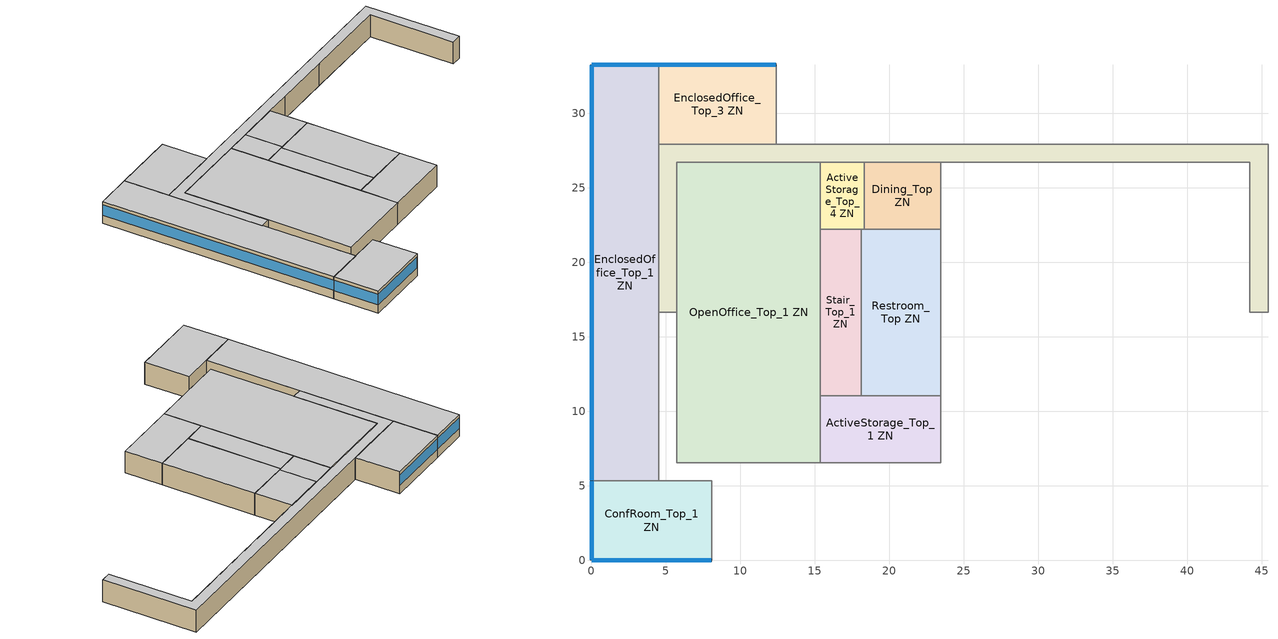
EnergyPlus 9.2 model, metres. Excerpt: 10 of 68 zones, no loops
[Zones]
ActiveStorage_Top_1 ZN
 floor to MidFloor_Plenum ZN (Typical Interior Floor): 23.43,11.04 23.43,6.56 15.35,6.56 15.35,11.04 z7.92
 wall to Restroom_Top ZN (Typical Interior Wall): 23.43,11.04 18.1,11.04 z7.92:10.67
 wall to OpenOffice_Top_1 ZN (Typical Interior Wall): 15.35,11.04 15.35,6.56 z7.92:10.67
 wall to Corridor_Top_1 ZN (Typical Interior Wall): 15.35,6.56 23.43,6.56 z7.92:10.67
 wall to Lobby_Top ZN (Typical Interior Wall): 23.43,6.56 23.43,11.04 z7.92:10.67
 wall to Stair_Top_1 ZN (Typical Interior Wall): 18.1,11.04 15.35,11.04 z7.92:10.67
 ceiling to TopFloor_Plenum ZN (Typical Interior Ceiling): 23.43,6.56 23.43,11.04 15.35,11.04 15.35,6.56 z10.67
ActiveStorage_Top_4 ZN
 floor to MidFloor_Plenum ZN (Typical Interior Floor): 18.31,26.71 18.31,22.23 15.35,22.23 15.35,26.71 z7.92
 wall to Dining_Top ZN (Typical Interior Wall): 18.31,22.23 18.31,26.71 z7.92:10.67
 wall to Restroom_Top ZN (Typical Interior Wall): 18.1,22.23 18.31,22.23 z7.92:10.67
 wall to OpenOffice_Top_1 ZN (Typical Interior Wall): 15.35,26.71 15.35,22.23 z7.92:10.67
 wall to Corridor_Top_2 ZN (Typical Interior Wall): 18.31,26.71 15.35,26.71 z7.92:10.67
 wall to Stair_Top_1 ZN (Typical Interior Wall): 15.35,22.23 18.1,22.23 z7.92:10.67
 ceiling to TopFloor_Plenum ZN (Typical Interior Ceiling): 18.31,22.23 18.31,26.71 15.35,26.71 15.35,22.23 z10.67
ConfRoom_Top_1 ZN
 floor to MidFloor_Plenum ZN (Typical Interior Floor): 8.07,5.34 8.07,0 0,0 0,5.34 z7.92
 wall outside (Typical Insulated Steel Framed Exterior Wall R-18.18): 0,5.34 0,0 8.07,0 z7.92:10.67
 wall to Corridor_Top_1 ZN (Typical Interior Wall): 8.07,5.34 4.5,5.34 z7.92:10.67
 wall to OpenOffice_Top_4 ZN (Typical Interior Wall): 8.07,0 8.07,5.34 z7.92:10.67
 wall to EnclosedOffice_Top_1 ZN (Typical Interior Wall): 4.5,5.34 0,5.34 z7.92:10.67
 window (U 0.48 SHGC 0.40 Dbl Ref-D Clr 6mm/13mm): 0.03,0 8.04,0 z8.95:10.26; 0,5.32 0,0.03 z8.95:10.27
 ceiling to TopFloor_Plenum ZN (Typical Interior Ceiling): 8.07,0 8.07,5.34 0,5.34 0,0 z10.67
Corridor_Top_2 ZN
 floor to MidFloor_Plenum ZN (Typical Interior Floor): 45.41,27.93 45.41,16.64 44.19,16.64 44.19,26.71 5.72,26.71 5.72,16.64 4.5,16.64 4.5,27.93 z7.92
 wall to EnclosedOffice_Top_1 ZN (Typical Interior Wall): 4.5,27.93 4.5,16.64 z7.92:10.67
 wall to Corridor_Top_1 ZN (Typical Interior Wall): 4.5,16.64 5.72,16.64 / 44.19,16.64 45.41,16.64 z7.92:10.67
 wall to EnclosedOffice_Top_3 ZN (Typical Interior Wall): 12.39,27.93 10.08,27.93 4.5,27.93 z7.92:10.67
 wall to EnclosedOffice_Top_2 ZN (Typical Interior Wall): 45.41,16.64 45.41,27.93 z7.92:10.67
 wall to Dining_Top ZN (Typical Interior Wall): 18.31,26.71 23.43,26.71 z7.92:10.67
 wall to OpenOffice_Top_2 ZN (Typical Interior Wall): 33.67,26.71 44.19,26.71 44.19,16.64 z7.92:10.67
 wall to OpenOffice_Top_1 ZN (Typical Interior Wall): 5.72,16.64 5.72,26.71 15.35,26.71 z7.92:10.67
 wall to Lobby_Top ZN (Typical Interior Wall): 23.43,26.71 26.48,26.71 z7.92:10.67
 wall to ActiveStorage_Top_3 ZN (Typical Interior Wall): 26.48,26.71 33.67,26.71 z7.92:10.67
 wall to OpenOffice_Top_3 ZN (Typical Interior Wall): 45.41,27.93 12.39,27.93 z7.92:10.67
 ceiling to TopFloor_Plenum ZN (Typical Interior Ceiling): 45.41,16.64 45.41,27.93 4.5,27.93 4.5,16.64 5.72,16.64 5.72,26.71 44.19,26.71 44.19,16.64 z10.67
Dining_Top ZN
 floor to MidFloor_Plenum ZN (Typical Interior Floor): 23.43,26.71 23.43,22.23 18.31,22.23 18.31,26.71 z7.92
 wall to Restroom_Top ZN (Typical Interior Wall): 18.31,22.23 23.43,22.23 z7.92:10.67
 wall to Lobby_Top ZN (Typical Interior Wall): 23.43,22.23 23.43,26.71 z7.92:10.67
 ceiling to TopFloor_Plenum ZN (Typical Interior Ceiling): 23.43,22.23 23.43,26.71 18.31,26.71 18.31,22.23 z10.67
EnclosedOffice_Top_1 ZN
 floor to MidFloor_Plenum ZN (Typical Interior Floor): 4.5,33.27 4.5,5.34 0,5.34 0,33.27 z7.92
 wall outside (Typical Insulated Steel Framed Exterior Wall R-18.18): 4.5,33.27 0,33.27 0,5.34 z7.92:10.67
 wall to EnclosedOffice_Top_3 ZN (Typical Interior Wall): 4.5,27.93 4.5,33.27 z7.92:10.67
 wall to Corridor_Top_1 ZN (Typical Interior Wall): 4.5,5.34 4.5,16.64 z7.92:10.67
 window (U 0.48 SHGC 0.40 Dbl Ref-D Clr 6mm/13mm): 4.48,33.27 0.03,33.27 z8.95:10.27; 0,33.25 0,5.37 z8.95:10.26
 ceiling to TopFloor_Plenum ZN (Typical Interior Ceiling): 4.5,5.34 4.5,33.27 0,33.27 0,5.34 z10.67
EnclosedOffice_Top_3 ZN
 floor to MidFloor_Plenum ZN (Typical Interior Floor): 12.39,33.27 12.39,27.93 4.5,27.93 4.5,33.27 z7.92
 wall outside (Typical Insulated Steel Framed Exterior Wall R-18.18): 12.39,33.27 4.5,33.27 z7.92:10.67
 wall to OpenOffice_Top_3 ZN (Typical Interior Wall): 12.39,27.93 12.39,33.27 z7.92:10.67
 window (U 0.48 SHGC 0.40 Dbl Ref-D Clr 6mm/13mm): 12.37,33.27 4.53,33.27 z8.95:10.26
 ceiling to TopFloor_Plenum ZN (Typical Interior Ceiling): 12.39,27.93 12.39,33.27 4.5,33.27 4.5,27.93 z10.67
OpenOffice_Top_1 ZN
 floor to MidFloor_Plenum ZN (Typical Interior Floor): 15.35,26.71 15.35,6.56 5.72,6.56 5.72,26.71 z7.92
 wall to Corridor_Top_1 ZN (Typical Interior Wall): 5.72,16.64 5.72,6.56 15.35,6.56 z7.92:10.67
 wall to Stair_Top_1 ZN (Typical Interior Wall): 15.35,11.04 15.35,22.23 z7.92:10.67
 ceiling to TopFloor_Plenum ZN (Typical Interior Ceiling): 15.35,6.56 15.35,26.71 5.72,26.71 5.72,6.56 z10.67
Restroom_Top ZN
 floor to MidFloor_Plenum ZN (Typical Interior Floor): 23.43,22.23 23.43,11.04 18.1,11.04 18.1,22.23 z7.92
 wall to Lobby_Top ZN (Typical Interior Wall): 23.43,11.04 23.43,22.23 z7.92:10.67
 wall to Stair_Top_1 ZN (Typical Interior Wall): 18.1,22.23 18.1,11.04 z7.92:10.67
 ceiling to TopFloor_Plenum ZN (Typical Interior Ceiling): 23.43,11.04 23.43,22.23 18.1,22.23 18.1,11.04 z10.67
Stair_Top_1 ZN
 floor to MidFloor_Plenum ZN (Typical Interior Floor): 18.1,22.23 18.1,11.04 15.35,11.04 15.35,22.23 z7.92
 ceiling to TopFloor_Plenum ZN (Typical Interior Ceiling): 18.1,11.04 18.1,22.23 15.35,22.23 15.35,11.04 z10.67
[Building]
-MediumOfficeDetailed-ASHRAE 169-2006-5A created: 2020-01-27 09:25:39 -0800: Terrain=City
[Site:Location]
Chicago Ohare Intl Ap_IL_USA: Latitude {deg}=41.98; Longitude {deg}=-87.92; Time Zone {hr}=-6; Elevation {m}=201
[SizingPeriod:DesignDay] Day of Month=21; Dry-Bulb Temperature Range Modifier Type=DefaultMultipliers; Humidity Condition Type=Wetbulb; Barometric Pressure {Pa}=98934; Rain Indicator=No; Snow Indicator=No; Daylight Saving Time Indicator=No
Name | Month | Day Type | Maximum Dry-Bulb Temperature {C} | Daily Dry-Bulb Temperature Range {deltaC} | Wetbulb or DewPoint at Maximum Dry-Bulb {C} | Wind Speed {m/s} | Wind Direction {deg} | Solar Model Indicator | ASHRAE Clear Sky Optical Depth for Beam Irradiance (taub) | ASHRAE Clear Sky Optical Depth for Diffuse Irradiance (taud) | Sky Clearness
Chicago Ohare Intl Ap Ann Clg .4% Condns DB=>MWB | 7 | SummerDesignDay | 33.3 | 10.5 | 23.7 | 5.2 | 230 | ASHRAETau | 0.455 | 2.05
Chicago Ohare Intl Ap Ann Htg 99.6% Condns DB | 1 | WinterDesignDay | -20 | 0 | -20 | 4.9 | 270 | ASHRAEClearSky |  |  | 0
[Site:GroundTemperature:BuildingSurface]
19.527, 19.502, 19.536, 19.598, 20.002, 21.64, 22.225, 22.375, 21.449, 20.121, 19.802, 19.633
[Site:WaterMainsTemperature]
Calculation Method=Correlation; Annual Average Outdoor Air Temperature {C}=9.925; Maximum Difference In Monthly Average Outdoor Air Temperatures {deltaC}=28.7
[Material] Thermal Absorptance=0.9; Solar Absorptance=0.7
Name | Roughness | Thickness {m} | Conductivity {W/m-K} | Density {kg/m3} | Specific Heat {J/kg-K} | Visible Absorptance
100mm Normalweight concrete floor | MediumSmooth | 0.1016 | 2.31 | 2322 | 832 | 0.7
25mm Stucco | Smooth | 0.0254 | 0.72 | 1856 | 840 | 0.7
5/8 in. Gypsum Board | MediumSmooth | 0.0159 | 0.16 | 800 | 1090 | 0.7
G01 13mm gypsum board | Smooth | 0.0127 | 0.16 | 800 | 1090 | 0.5
Std Wood 6inch | MediumSmooth | 0.15 | 0.12 | 540 | 1210 | 0.7
[Material:NoMass] Thermal Absorptance=0.9; Solar Absorptance=0.7
Name | Roughness | Thermal Resistance {m2-K/W} | Visible Absorptance
CP02 CARPET PAD | VeryRough | 0.21648 | 0.8
Typical Insulation R-16.0 | Smooth | 2.81828 | 0.7
[WindowMaterial:Glazing] Optical Data Type=SpectralAverage; Thickness {m}=0.006; Infrared Transmittance at Normal Incidence=0; Front Side Infrared Hemispherical Emissivity=0.84; Conductivity {W/m-K}=0.9; Dirt Correction Factor for Solar and Visible Transmittance=1; Solar Diffusing=No
Name | Solar Transmittance at Normal Incidence | Front Side Solar Reflectance at Normal Incidence | Back Side Solar Reflectance at Normal Incidence | Visible Transmittance at Normal Incidence | Front Side Visible Reflectance at Normal Incidence | Back Side Visible Reflectance at Normal Incidence | Back Side Infrared Hemispherical Emissivity
CLEAR 6MM | 0.775 | 0.071 | 0.071 | 0.881 | 0.08 | 0.08 | 0.84
REF D CLEAR 6MM | 0.429 | 0.308 | 0.379 | 0.334 | 0.453 | 0.505 | 0.82
[WindowMaterial:Gas]
AIR 13MM: Gas Type=Air; Thickness {m}=0.0127
[Construction]
InteriorFurnishings: Std Wood 6inch
Typical Insulated Steel Framed Exterior Wall R-18.18: 25mm Stucco, 5/8 in. Gypsum Board, Typical Insulation R-16.0, 5/8 in. Gypsum Board
Typical Interior Ceiling: CP02 CARPET PAD, 100mm Normalweight concrete floor
Typical Interior Floor: 100mm Normalweight concrete floor, CP02 CARPET PAD
Typical Interior Wall: G01 13mm gypsum board, G01 13mm gypsum board
U 0.48 SHGC 0.40 Dbl Ref-D Clr 6mm/13mm: REF D CLEAR 6MM, AIR 13MM, CLEAR 6MM
[Zone]
ActiveStorage_Top_1 ZN; ActiveStorage_Top_4 ZN; ConfRoom_Top_1 ZN; Corridor_Top_2 ZN; Dining_Top ZN; EnclosedOffice_Top_1 ZN; EnclosedOffice_Top_3 ZN; OpenOffice_Top_1 ZN; Restroom_Top ZN; Stair_Top_1 ZN
[InternalMass] Construction=InteriorFurnishings
Name | Zone or ZoneList | Surface Area {m2}
ActiveStorage_Top_1 Mass | ActiveStorage_Top_1 ZN | 72.3705
ActiveStorage_Top_4 Mass | ActiveStorage_Top_4 ZN | 26.4846
ConfRoom_Top_1 Mass | ConfRoom_Top_1 ZN | 86.211
Corridor_Top_2 Mass | Corridor_Top_2 ZN | 148.881
Dining_Top Mass | Dining_Top ZN | 45.8859
EnclosedOffice_Top_1 Mass | EnclosedOffice_Top_1 ZN | 251.597
EnclosedOffice_Top_3 Mass | EnclosedOffice_Top_3 ZN | 84.2524
OpenOffice_Top_1 Mass | OpenOffice_Top_1 ZN | 388.208
Restroom_Top Mass | Restroom_Top ZN | 119.412
Stair_Top_1 Mass | Stair_Top_1 ZN | 61.4118
[People] Number of People Schedule=OCC-SCHED; Number of People Calculation Method=People; Fraction Radiant=0.3
Name | Zone or ZoneList | Number of People | Activity Level Schedule
ConfRoom_Top_1 people | ConfRoom_Top_1 ZN | 8 | obFMU Activity Schedule 27
EnclosedOffice_Top_1 people | EnclosedOffice_Top_1 ZN | 10 | obFMU Activity Schedule 26
EnclosedOffice_Top_3 people | EnclosedOffice_Top_3 ZN | 3 | obFMU Activity Schedule 3
OpenOffice_Top_1 people | OpenOffice_Top_1 ZN | 15 | obFMU Activity Schedule 4
[Lights] Schedule=LIGHT-SCHED; Design Level Calculation Method=Watts/Area; Watts per Zone Floor Area {W/m2}=8.5; Fraction Radiant=0.7; Fraction Visible=0.2; Fraction Replaceable=1
Name | Zone or ZoneList
ConfRoom_Top_1 light | ConfRoom_Top_1 ZN
EnclosedOffice_Top_1 light | EnclosedOffice_Top_1 ZN
EnclosedOffice_Top_3 light | EnclosedOffice_Top_3 ZN
OpenOffice_Top_1 light | OpenOffice_Top_1 ZN
[ElectricEquipment] Schedule=EQUIP-SCHED; Design Level Calculation Method=Watts/Person; Watts per Person {W/person}=200
Name | Zone or ZoneList
ConfRoom_Top_1 electric equipment | ConfRoom_Top_1 ZN
EnclosedOffice_Top_1 electric equipment | EnclosedOffice_Top_1 ZN
EnclosedOffice_Top_3 electric equipment | EnclosedOffice_Top_3 ZN
OpenOffice_Top_1 electric equipment | OpenOffice_Top_1 ZN
[ZoneInfiltration:DesignFlowRate] Schedule=OfficeMedium INFIL_SCH_PNNL; Design Flow Rate Calculation Method=Flow/ExteriorArea; Flow per Exterior Surface Area {m3/s-m2}=0.000569573; Constant Term Coefficient=0; Temperature Term Coefficient=0; Velocity Term Coefficient=0.224; Velocity Squared Term Coefficient=0
Name | Zone or ZoneList
ConfRoom_Top_1 Infiltration | ConfRoom_Top_1 ZN
EnclosedOffice_Top_1 Infiltration | EnclosedOffice_Top_1 ZN
EnclosedOffice_Top_3 Infiltration | EnclosedOffice_Top_3 ZN
[Exterior:Lights] Control Option=AstronomicalClock
Name | Schedule | Design Level {W}
NonDimming Exterior Lights Def | OfficeMedium Exterior_lighting_schedule_a | 623.03
Occ Sensing Exterior Lights Def | OfficeMedium Exterior_lighting_schedule_b | 7476.45
[Schedule:Day:Interval]
OfficeMedium Exterior_lighting_schedule_a Default; OfficeMedium Exterior_lighting_schedule_a Summer Design Day; OfficeMedium Exterior_lighting_schedule_a Winter Design Day: No, 06:00, 0, 24:00, 1
OfficeMedium Exterior_lighting_schedule_b Default; OfficeMedium Exterior_lighting_schedule_b Summer Design Day; OfficeMedium Exterior_lighting_schedule_b Winter Design Day: No, 06:00, 0.7, 24:00, 1
OfficeMedium INFIL_SCH_PNNL Default: No, 24:00, 1
OfficeMedium INFIL_SCH_PNNL SmrDsn|Wkdy Day; OfficeMedium INFIL_SCH_PNNL Summer Design Day: No, 06:00, 1, 22:00, 0.25, 24:00, 1
OfficeMedium INFIL_SCH_PNNL Winter Design Day; OfficeMedium INFIL_SCH_PNNL WntrDsn|Sat Day: No, 06:00, 1, 18:00, 0.25, 24:00, 1
[Schedule:Week:Daily]
OfficeMedium Exterior_lighting_schedule_a Week Rule - Jan1-Dec31: OfficeMedium Exterior_lighting_schedule_a Default, OfficeMedium Exterior_lighting_schedule_a Default, OfficeMedium Exterior_lighting_schedule_a Default, OfficeMedium Exterior_lighting_schedule_a Default, OfficeMedium Exterior_lighting_schedule_a Default, OfficeMedium Exterior_lighting_schedule_a Default, OfficeMedium Exterior_lighting_schedule_a Default, OfficeMedium Exterior_lighting_schedule_a Default, OfficeMedium Exterior_lighting_schedule_a Summer Design Day, OfficeMedium Exterior_lighting_schedule_a Winter Design Day, OfficeMedium Exterior_lighting_schedule_a Default, OfficeMedium Exterior_lighting_schedule_a Default
OfficeMedium Exterior_lighting_schedule_b Week Rule - Jan1-Dec31: OfficeMedium Exterior_lighting_schedule_b Default, OfficeMedium Exterior_lighting_schedule_b Default, OfficeMedium Exterior_lighting_schedule_b Default, OfficeMedium Exterior_lighting_schedule_b Default, OfficeMedium Exterior_lighting_schedule_b Default, OfficeMedium Exterior_lighting_schedule_b Default, OfficeMedium Exterior_lighting_schedule_b Default, OfficeMedium Exterior_lighting_schedule_b Default, OfficeMedium Exterior_lighting_schedule_b Summer Design Day, OfficeMedium Exterior_lighting_schedule_b Winter Design Day, OfficeMedium Exterior_lighting_schedule_b Default, OfficeMedium Exterior_lighting_schedule_b Default
OfficeMedium INFIL_SCH_PNNL Week Rule - Jan1-Dec31: OfficeMedium INFIL_SCH_PNNL Default, OfficeMedium INFIL_SCH_PNNL SmrDsn|Wkdy Day, OfficeMedium INFIL_SCH_PNNL SmrDsn|Wkdy Day, OfficeMedium INFIL_SCH_PNNL SmrDsn|Wkdy Day, OfficeMedium INFIL_SCH_PNNL SmrDsn|Wkdy Day, OfficeMedium INFIL_SCH_PNNL SmrDsn|Wkdy Day, OfficeMedium INFIL_SCH_PNNL WntrDsn|Sat Day, OfficeMedium INFIL_SCH_PNNL Default, OfficeMedium INFIL_SCH_PNNL Summer Design Day, OfficeMedium INFIL_SCH_PNNL Winter Design Day, OfficeMedium INFIL_SCH_PNNL Default, OfficeMedium INFIL_SCH_PNNL Default
[Schedule:Year]
OfficeMedium Exterior_lighting_schedule_a: OfficeMedium Exterior_lighting_schedule_a Week Rule - Jan1-Dec31, 1, 1, 12, 31
OfficeMedium Exterior_lighting_schedule_b: OfficeMedium Exterior_lighting_schedule_b Week Rule - Jan1-Dec31, 1, 1, 12, 31
OfficeMedium INFIL_SCH_PNNL: OfficeMedium INFIL_SCH_PNNL Week Rule - Jan1-Dec31, 1, 1, 12, 31
[Schedule:Compact]
obFMU Activity Schedule 26; obFMU Activity Schedule 27; obFMU Activity Schedule 3; obFMU Activity Schedule 4: Through: 12/31, For: AllDays, Until: 24:00, 110.7
OCC-SCHED: Through: 12/31, For: SummerDesignDay, Until: 06:00, 0, Until: 22:00, 1, Until: 24:00, 0.05, For: Weekdays, Until: 06:00, 0, Until: 07:00, 0.1, Until: 08:00, 0.2, Until: 12:00, 0.95, Until: 13:00, 0.5, Until: 17:00, 0.95, Until: 18:00, 0.7, Until: 20:00, 0.4, Until: 22:00, 0.1, Until: 24:00, 0.05, For: Saturday, Until: 06:00, 0, Until: 08:00, 0.1, Until: 14:00, 0.5, Until: 17:00, 0.1, Until: 24:00, 0, For: AllOtherDays, Until: 24:00, 0
LIGHT-SCHED: Through: 12/31, For: Weekdays, Until: 05:00, 0.05, Until: 07:00, 0.1, Until: 08:00, 0.3, Until: 17:00, 0.9, Until: 18:00, 0.7, Until: 20:00, 0.5, Until: 22:00, 0.3, Until: 23:00, 0.1, Until: 24:00, 0.05, For: Saturday, Until: 06:00, 0.05, Until: 08:00, 0.1, Until: 14:00, 0.5, Until: 17:00, 0.15, Until: 24:00, 0.05, For: SummerDesignDay, Until: 24:00, 1, For: WinterDesignDay, Until: 24:00, 0, For: AllOtherDays, Until: 24:00, 0.05
EQUIP-SCHED: Through: 12/31, For: Weekdays, Until: 08:00, 0.4, Until: 12:00, 0.9, Until: 13:00, 0.8, Until: 17:00, 0.9, Until: 18:00, 0.8, Until: 20:00, 0.6, Until: 22:00, 0.5, Until: 24:00, 0.4, For: Saturday, Until: 06:00, 0.3, Until: 08:00, 0.4, Until: 14:00, 0.5, Until: 17:00, 0.35, Until: 24:00, 0.3, For: SummerDesignDay, Until: 24:00, 1, For: WinterDesignDay, Until: 24:00, 0, For: AllOtherDays, Until: 24:00, 0.3
